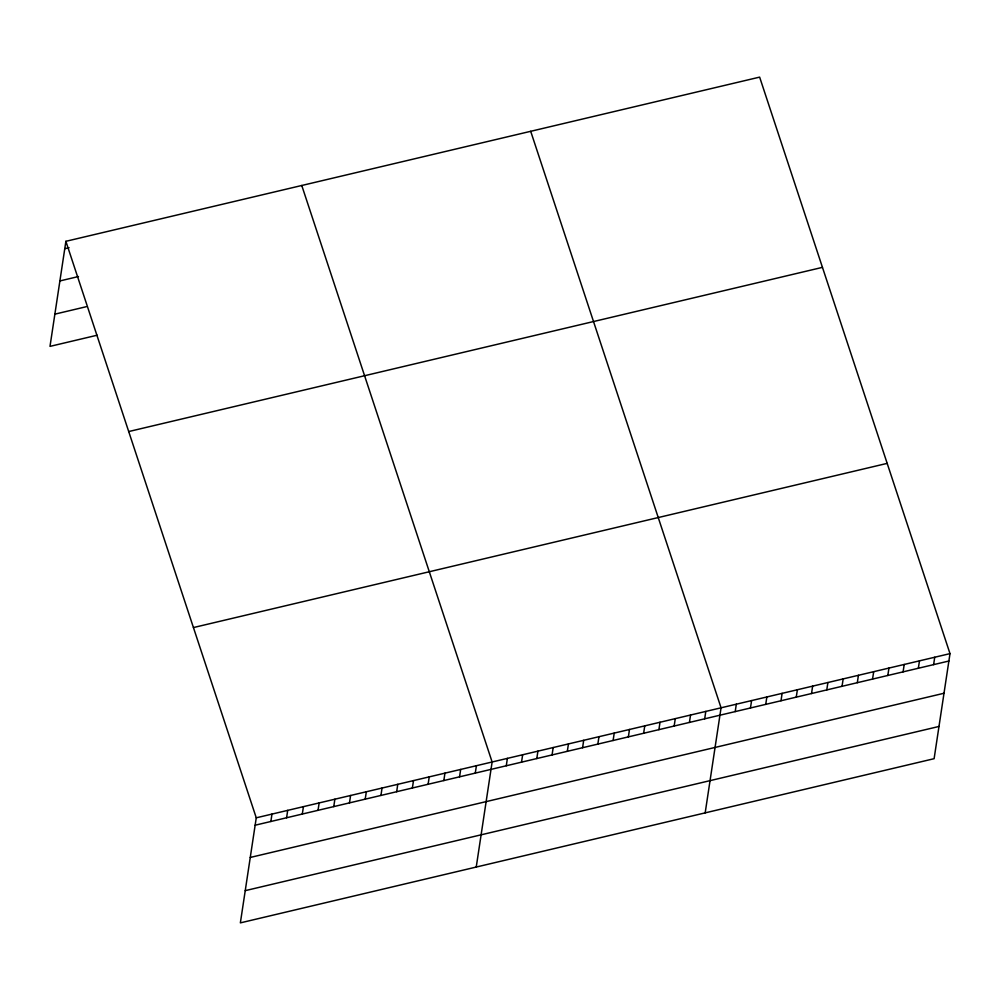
<?xml version="1.0" encoding="UTF-8"?>
<svg xmlns="http://www.w3.org/2000/svg" width="1000" height="1000" viewBox="0 0 1000 1000"><rect width="100%" height="100%" fill="white"/><g stroke="black" fill="none" stroke-linecap="round" stroke-linejoin="round"><path stroke-width="1.5" d="M65.888 241.312L256.262 817.812L240.362 922.875L934.112 758.688L950 653.625L759.638 77.125L65.888 241.312L50 346.375L97.175 335.213M270.863 821.5L271.975 814.087M286.588 817.775L287.7 810.362M302.312 814.05L303.425 806.65M318.038 810.325L319.15 802.925M333.762 806.612L334.875 799.2M349.487 802.887L350.6 795.487M365.213 799.163L366.325 791.762M380.938 795.438L382.05 788.037M396.662 791.725L397.775 784.312M412.388 788L413.5 780.6M428.113 784.275L429.225 776.875M443.837 780.562L444.95 773.15M459.562 776.838L460.675 769.425M475.288 773.112L476.4 765.713M476.238 867.062L492.125 761.988L301.762 185.487M506.275 765.775L507.388 758.375M521.538 762.163L522.65 754.762M536.8 758.55L537.913 751.15M552.062 754.95L553.175 747.537M567.325 751.338L568.438 743.925M582.587 747.725L583.7 740.312M597.85 744.112L598.962 736.7M613.112 740.5L614.225 733.088M628.375 736.888L629.487 729.475M643.637 733.275L644.75 725.863M658.9 729.663L660.013 722.25M674.163 726.05L675.275 718.637M689.425 722.438L690.537 715.025M704.688 718.825L705.8 711.413M705.175 812.875L721.062 707.8L530.7 131.3M735.212 711.6L736.325 704.188M750.475 707.987L751.587 700.575M765.738 704.375L766.85 696.975M781 700.763L782.113 693.363M796.263 697.15L797.375 689.75M811.525 693.538L812.638 686.137M826.775 689.925L827.9 682.525M842.038 686.312L843.162 678.913M857.3 682.7L858.425 675.3M872.562 679.087L873.688 671.688M887.825 675.475L888.95 668.075M903.088 671.862L904.212 664.463M918.35 668.25L919.475 660.85M933.612 664.638L934.737 657.237M64.775 248.713L69.062 247.7M59.9 280.938L78.475 276.537M54.875 314.15L86.325 306.7M128.713 431.55L822.45 267.362M193.438 627.562L887.175 463.375M256.262 817.812L950 653.625M255.138 825.212L948.875 661.025M250.263 857.45L944 693.263M245.238 890.65L938.988 726.462"/></g></svg>
